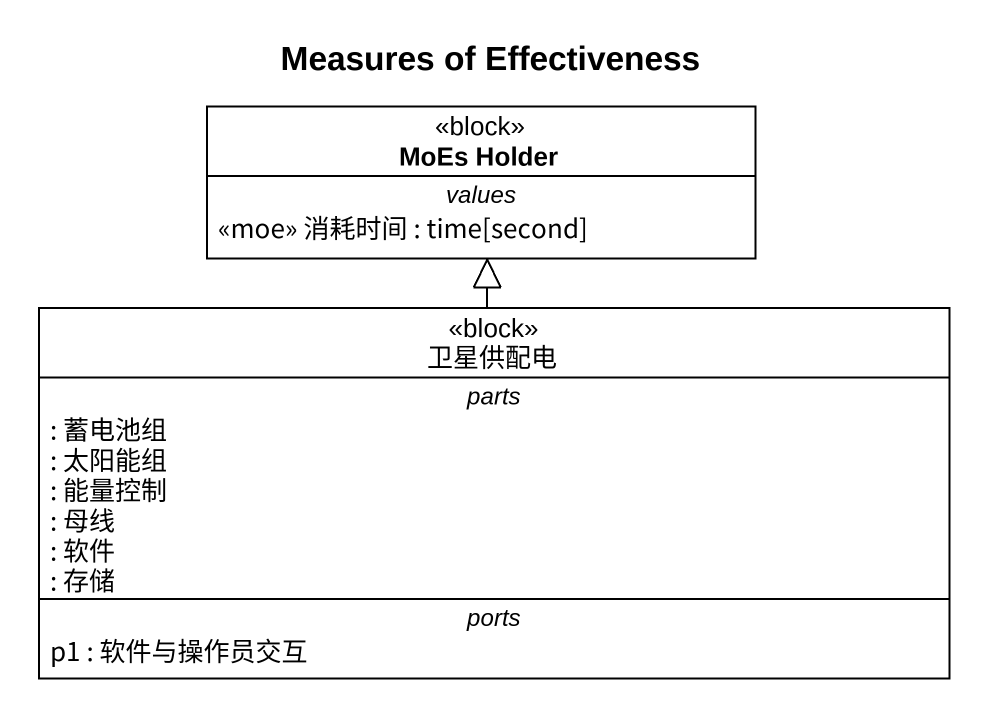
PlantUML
@startuml
title Measures of Effectiveness
hide circle
hide empty members
class "MoEs Holder" as MoEs_Holder <<block>> {
  -- values --
  <<moe>> 消耗时间 : time[second]
}
class 卫星供配电 <<block>> {
  -- parts --
  : 蓄电池组
  : 太阳能组
  : 能量控制
  : 母线
  : 软件
  : 存储
  -- ports --
  p1 : 软件与操作员交互
}
卫星供配电 -up-|> MoEs_Holder
@enduml
